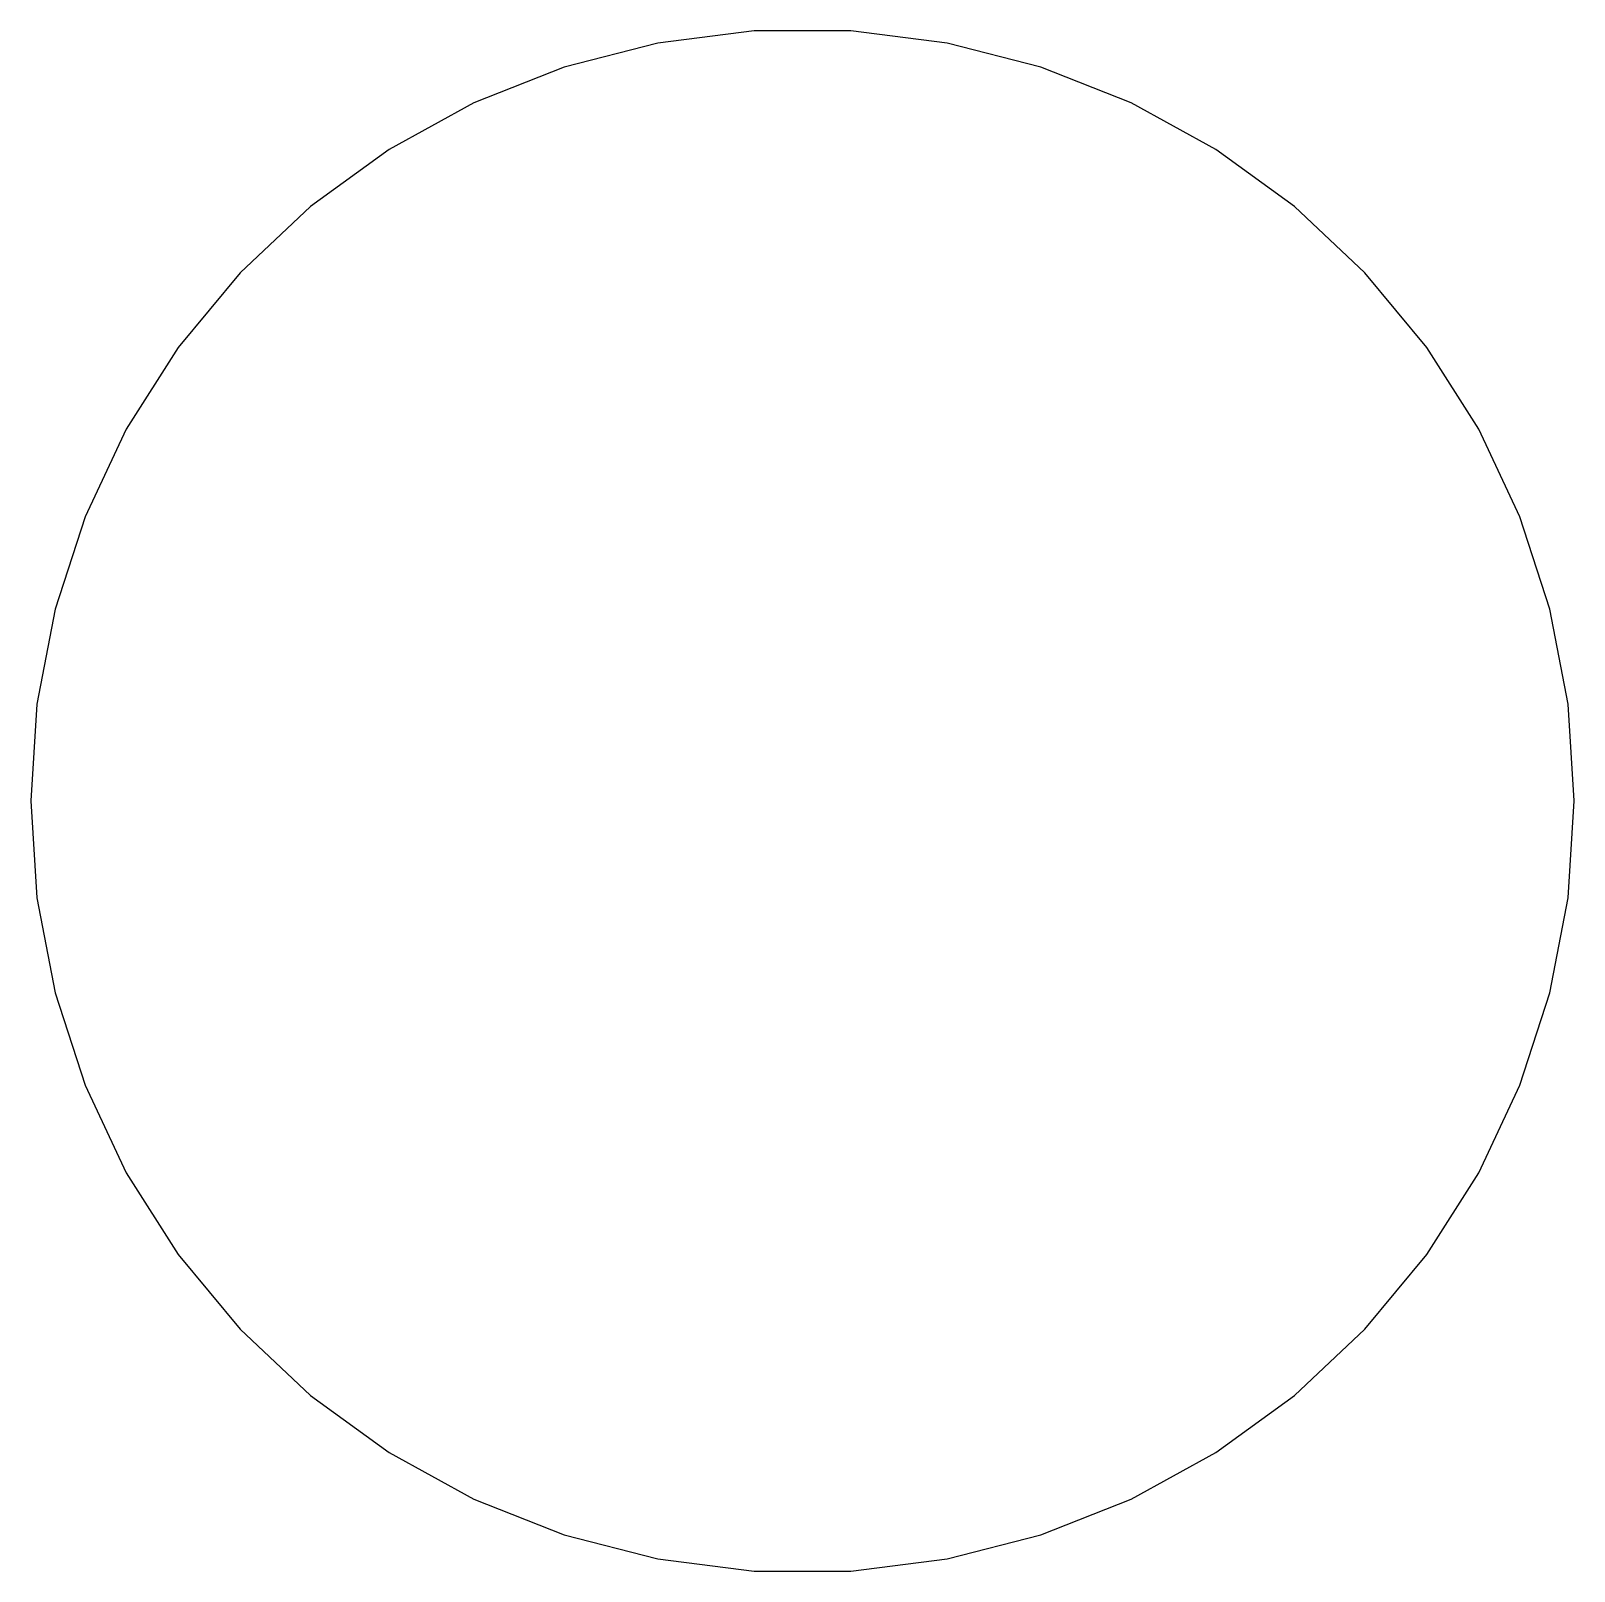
# Model space of a CAD drawing. Header units: metres. Extents: x -1.7 to 1.7, y -1.5 to 11.7.
# Drawn here: x -1.747 to 1.747, y 8.256 to 11.744 of the extents above.
import ezdxf

# ---------------------------------------------------------------- set-up
doc = ezdxf.new("R2010")
doc.units = ezdxf.units.M

msp = doc.modelspace()

# ---------------------------------------------------------------- linework, layer by layer
for p, q in [((-0.109695, 11.7436), (-0.327362, 11.7161)), ((0.109695, 11.7436), (-0.109695, 11.7436)), ((0.327362, 11.7161), (0.109695, 11.7436)), ((-0.327362, 11.7161), (-0.539856, 11.6615)), ((0.539856, 11.6615), (0.327362, 11.7161)), ((-0.539856, 11.6615), (-0.743851, 11.5808)), ((0.743851, 11.5808), (0.539856, 11.6615)), ((-0.743851, 11.5808), (-0.936111, 11.4751)), ((0.936111, 11.4751), (0.743851, 11.5808)), ((-0.936111, 11.4751), (-1.11362, 11.3461)), ((1.11362, 11.3461), (0.936111, 11.4751)), ((-1.11362, 11.3461), (-1.27354, 11.1959)), ((1.27354, 11.1959), (1.11362, 11.3461)), ((-1.27354, 11.1959), (-1.41339, 11.0269)), ((1.41339, 11.0269), (1.27354, 11.1959)), ((-1.41339, 11.0269), (-1.53094, 10.8416)), ((1.53094, 10.8416), (1.41339, 11.0269)), ((-1.53094, 10.8416), (-1.62436, 10.6431)), ((1.62436, 10.6431), (1.53094, 10.8416)), ((-1.62436, 10.6431), (-1.69217, 10.4345)), ((1.69217, 10.4345), (1.62436, 10.6431)), ((-1.69217, 10.4345), (-1.73328, 10.219)), ((1.73328, 10.219), (1.69217, 10.4345)), ((-1.73328, 10.219), (-1.74706, 10)), ((1.74706, 10), (1.73328, 10.219)), ((-1.74706, 10), (-1.73328, 9.78104)), ((1.73328, 9.78104), (1.74706, 10)), ((-1.73328, 9.78104), (-1.69217, 9.56554)), ((1.69217, 9.56554), (1.73328, 9.78104)), ((-1.69217, 9.56554), (-1.62436, 9.35687)), ((1.62436, 9.35687), (1.69217, 9.56554)), ((-1.62436, 9.35687), (-1.53094, 9.15836)), ((1.53094, 9.15836), (1.62436, 9.35687)), ((-1.53094, 9.15836), (-1.41339, 8.97311)), ((1.41339, 8.97311), (1.53094, 9.15836)), ((-1.41339, 8.97311), (-1.27354, 8.80406)), ((1.27354, 8.80406), (1.41339, 8.97311)), ((-1.27354, 8.80406), (-1.11362, 8.65387)), ((1.11362, 8.65387), (1.27354, 8.80406)), ((-1.11362, 8.65387), (-0.936111, 8.52492)), ((0.936111, 8.52492), (1.11362, 8.65387)), ((-0.936111, 8.52492), (-0.743851, 8.41922)), ((0.743851, 8.41922), (0.936111, 8.52492)), ((-0.743851, 8.41922), (-0.539856, 8.33846)), ((0.539856, 8.33846), (0.743851, 8.41922)), ((-0.539856, 8.33846), (-0.327362, 8.28389)), ((0.327362, 8.28389), (0.539856, 8.33846)), ((-0.327362, 8.28389), (-0.109695, 8.25639)), ((0.109695, 8.25639), (0.327362, 8.28389)), ((-0.109695, 8.25639), (0.109695, 8.25639))]:
    msp.add_line(p, q)

doc.saveas('drawing.dxf')
